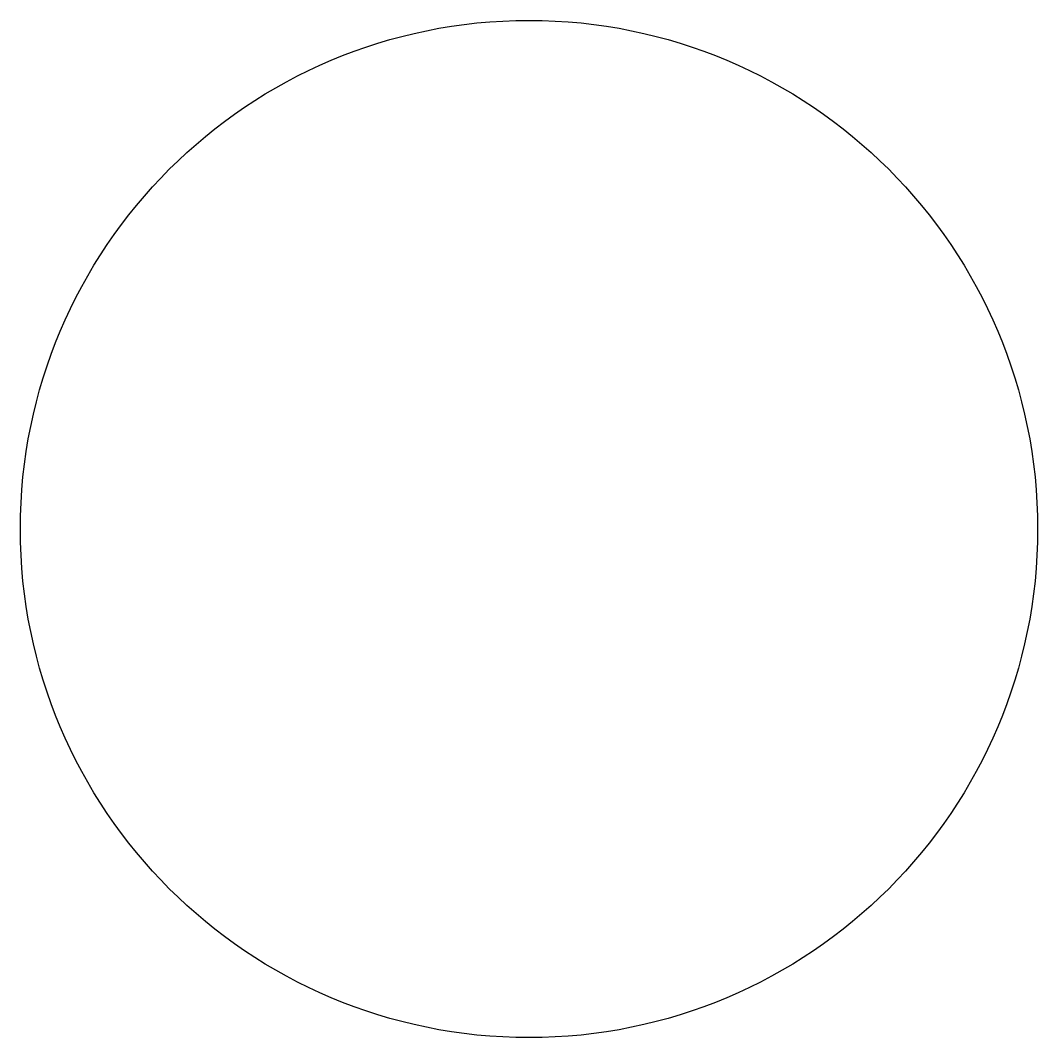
# Model space of a CAD drawing. Header units: inches. Extents: x -155 to 155, y -155 to 155.
import ezdxf

# ---------------------------------------------------------------- set-up
doc = ezdxf.new("R2010")
doc.units = ezdxf.units.IN
doc.header["$MEASUREMENT"] = 0
doc.linetypes.add('Continuous2', pattern=[0])
doc.layers.add('outline', color=1, linetype='Continuous')

msp = doc.modelspace()

# ---------------------------------------------------------------- linework, layer by layer
at = {"layer": 'outline', "color": 7, "linetype": 'Continuous2', "lineweight": -3, "true_color": 0xffffff}
msp.add_circle((0, 0), 155, dxfattribs=at)

doc.saveas('drawing.dxf')
